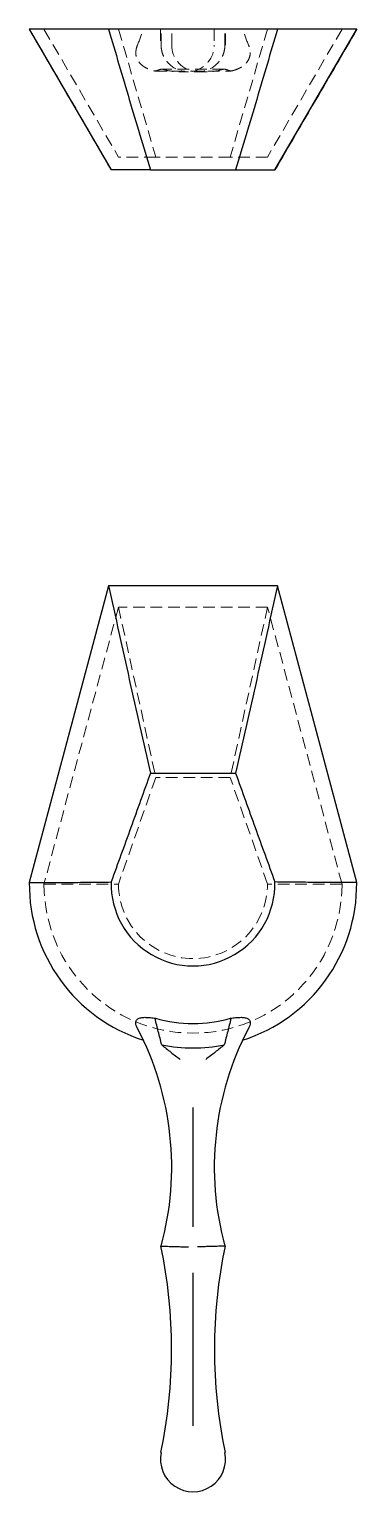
# Model space of a CAD drawing. Header units: millimetres. Extents: x 65 to 231, y 7 to 166.
# Drawn here: x 65.2 to 100.8, y 7 to 165.7 of the extents above.
import ezdxf

# ---------------------------------------------------------------- set-up
doc = ezdxf.new("R2010")
doc.units = ezdxf.units.MM
doc.linetypes.add('HIDDEN', pattern=[1.905, 1.27, -0.635])

msp = doc.modelspace()

# ---------------------------------------------------------------- linework, layer by layer
at = {"color": 7, "linetype": 'Continuous', "lineweight": 25}
for p, q in [((65.22, 165.68), (74.11, 150.43)), ((65.22, 165.68), (65.22, 165.68)), ((92.16, 165.68), (73.84, 165.68)), ((91.89, 150.43), (100.78, 165.68)), ((100.78, 165.68), (100.78, 165.68)), ((78.37, 150.43), (87.63, 150.43)), ((92.16, 105.3), (73.84, 105.3)), ((78.37, 84.96), (87.63, 84.96))]:
    msp.add_line(p, q, dxfattribs=at)
at = {"color": 7, "linetype": 'HIDDEN', "lineweight": 18}
for p, q in [((66.82, 165.68), (74.91, 151.82)), ((74.91, 165.68), (78.96, 151.82)), ((79.46, 165.68), (79.46, 163.97)), ((79.53, 163.97), (79.53, 165.68)), ((80.69, 163.97), (80.69, 165.68)), ((85.31, 165.68), (85.31, 163.97)), ((86.47, 163.97), (86.47, 165.68)), ((86.54, 163.97), (86.54, 165.68)), ((91.09, 165.68), (87.04, 151.82)), ((99.18, 165.68), (91.09, 151.82)), ((78.91, 161.14), (87.09, 161.14)), ((86.4, 161.37), (79.6, 161.37)), ((84.39, 161.06), (81.61, 161.06)), ((78.96, 151.82), (74.91, 151.82)), ((87.04, 151.82), (78.96, 151.82)), ((91.09, 151.82), (87.04, 151.82)), ((74.91, 102.99), (66.82, 72.94)), ((74.91, 102.99), (78.96, 84.5)), ((91.09, 102.99), (74.91, 102.99)), ((91.09, 102.99), (87.04, 84.5)), ((99.18, 72.94), (91.09, 102.99)), ((78.96, 84.5), (74.91, 72.94)), ((87.04, 84.5), (78.96, 84.5)), ((91.09, 72.94), (87.04, 84.5)), ((66.82, 72.94), (74.91, 72.94)), ((99.18, 72.94), (91.09, 72.94))]:
    msp.add_line(p, q, dxfattribs=at)
at = {"color": 7, "linetype": 'Continuous', "lineweight": 25, "flags": 128}
for points in [[(73.84, 165.68), (69.01, 165.68), (65.22, 165.68)], [(100.78, 165.68), (95.96, 165.68), (92.16, 165.68)], [(73.84, 105.3), (69.01, 87.27), (65.22, 73.1)], [(100.78, 73.1), (95.96, 91.13), (92.16, 105.3)]]:
    msp.add_lwpolyline(points, dxfattribs=at)
at = {"color": 7, "linetype": 'HIDDEN', "lineweight": 18}
for centre, radius, start, end in [((83.6, 163.97), 2.91, 180, 258.0997), ((82.4, 163.97), 2.91, 281.8902, 0), ((83, 72.94), 16.18, 180, 0), ((83, 72.94), 8.09, 180, 0)]:
    msp.add_arc(centre, radius, start, end, dxfattribs=at)
at = {"color": 7, "linetype": 'Continuous', "lineweight": 25}
for centre, radius, start, end in [((83, 72.94), 17.78, 179.4813, 252.3616), ((83, 72.94), 8.89, 178.5866, 1.4134), ((83, 72.94), 17.78, 287.6384, 0.5187), ((48.33, 42.22), 32.36, 344.6411, 27.7243), ((83, 72.94), 15.13, 254.3251, 285.6749), ((117.67, 42.22), 32.36, 152.2757, 195.3589), ((83, 72.94), 17.79, 258.979, 281.021), ((25.89, 22.46), 54.79, 348.2123, 11.7877), ((140.11, 22.46), 54.79, 168.2123, 191.7877), ((83, 10.54), 3.54, 168.2123, 11.7877)]:
    msp.add_arc(centre, radius, start, end, dxfattribs=at)
for points, knots in [([(65.22, 165.68), (66.7, 163.14), (68.18, 160.6), (70.41, 156.79), (71.15, 155.51), (72.63, 152.97), (73.38, 151.7), (74.12, 150.43)], [0, 0, 0, 0, 0.5, 0.5, 0.75, 0.75, 1, 1, 1, 1]), ([(73.84, 165.68), (74.58, 163.14), (75.33, 160.6), (76.84, 155.51), (77.59, 152.97), (78.37, 150.43)], [0, 0, 0, 0, 0.5, 0.5, 1, 1, 1, 1]), ([(92.16, 165.68), (91.42, 163.14), (90.67, 160.6), (89.16, 155.51), (88.41, 152.97), (87.63, 150.43)], [0, 0, 0, 0, 0.5, 0.5, 1, 1, 1, 1]), ([(100.78, 165.68), (99.3, 163.14), (97.82, 160.6), (95.59, 156.79), (94.85, 155.51), (93.37, 152.97), (92.62, 151.7), (91.88, 150.43)], [0, 0, 0, 0, 0.5, 0.5, 0.75, 0.75, 1, 1, 1, 1]), ([(78.37, 150.43), (77.66, 150.43), (76.96, 150.43), (76.25, 150.43), (75.89, 150.43), (75.54, 150.43), (75.18, 150.43), (74.83, 150.43), (74.47, 150.43), (74.12, 150.43)], [0, 0, 0, 0, 0.00627081, 0.00627081, 0.00627081, 0.00940621, 0.00940621, 0.00940621, 0.01254162, 0.01254162, 0.01254162, 0.01254162]), ([(87.63, 150.43), (88.34, 150.43), (89.04, 150.43), (89.75, 150.43), (90.11, 150.43), (90.46, 150.43), (90.82, 150.43), (91.17, 150.43), (91.53, 150.43), (91.88, 150.43)], [0, 0, 0, 0, 0.00627081, 0.00627081, 0.00627081, 0.00940621, 0.00940621, 0.00940621, 0.01254162, 0.01254162, 0.01254162, 0.01254162]), ([(73.84, 105.3), (74.58, 101.91), (75.33, 98.52), (76.84, 91.74), (77.59, 88.35), (78.37, 84.96)], [0, 0, 0, 0, 0.5, 0.5, 1, 1, 1, 1]), ([(92.16, 105.3), (91.42, 101.91), (90.67, 98.52), (89.16, 91.74), (88.41, 88.35), (87.63, 84.96)], [0, 0, 0, 0, 0.5, 0.5, 1, 1, 1, 1]), ([(78.37, 84.96), (77.66, 82.99), (76.96, 81.02), (76.25, 79.06), (75.89, 78.08), (75.54, 77.09), (75.18, 76.11), (74.83, 75.13), (74.47, 74.14), (74.12, 73.16)], [0, 0, 0, 0, 0.00627081, 0.00627081, 0.00627081, 0.00940621, 0.00940621, 0.00940621, 0.01254162, 0.01254162, 0.01254162, 0.01254162]), ([(87.63, 84.96), (88.34, 82.99), (89.04, 81.02), (89.75, 79.06), (90.11, 78.08), (90.46, 77.09), (90.82, 76.11), (91.17, 75.13), (91.53, 74.14), (91.88, 73.16)], [0, 0, 0, 0, 0.00627081, 0.00627081, 0.00627081, 0.00940621, 0.00940621, 0.00940621, 0.01254162, 0.01254162, 0.01254162, 0.01254162]), ([(65.22, 73.1), (66.7, 73.11), (68.18, 73.11), (70.41, 73.12), (71.15, 73.13), (72.63, 73.14), (73.38, 73.15), (74.12, 73.16)], [0, 0, 0, 0, 0.5, 0.5, 0.75, 0.75, 1, 1, 1, 1]), ([(100.78, 73.1), (99.3, 73.11), (97.82, 73.11), (95.59, 73.12), (94.85, 73.13), (93.37, 73.14), (92.62, 73.15), (91.88, 73.16)], [0, 0, 0, 0, 0.5, 0.5, 0.75, 0.75, 1, 1, 1, 1]), ([(76.97, 57.27), (76.92, 57.38), (76.87, 57.49), (76.81, 57.69), (76.79, 57.8), (76.79, 57.99), (76.82, 58.08), (76.91, 58.24), (76.99, 58.3), (77.19, 58.4), (77.31, 58.43), (77.59, 58.47), (77.74, 58.48), (78.05, 58.47), (78.22, 58.46), (78.56, 58.42), (78.73, 58.4), (78.91, 58.37)], [0, 0, 0, 0, 0.125, 0.125, 0.25, 0.25, 0.375, 0.375, 0.5, 0.5, 0.625, 0.625, 0.75, 0.75, 0.875, 0.875, 1, 1, 1, 1]), ([(79.6, 55.48), (79.48, 55.96), (79.36, 56.44), (79.17, 57.16), (79.11, 57.4), (79, 57.88), (78.95, 58.12), (78.91, 58.37)], [0, 0, 0, 0, 0.5, 0.5, 0.75, 0.75, 1, 1, 1, 1]), ([(87.09, 58.37), (87.05, 58.12), (87, 57.88), (86.89, 57.4), (86.83, 57.16), (86.64, 56.44), (86.52, 55.96), (86.4, 55.48)], [0, 0, 0, 0, 0.25, 0.25, 0.5, 0.5, 1, 1, 1, 1]), ([(87.09, 58.37), (87.27, 58.4), (87.44, 58.42), (87.78, 58.46), (87.94, 58.47), (88.26, 58.48), (88.41, 58.47), (88.69, 58.43), (88.81, 58.4), (89.01, 58.3), (89.09, 58.24), (89.18, 58.08), (89.21, 57.99), (89.21, 57.8), (89.19, 57.69), (89.13, 57.49), (89.08, 57.38), (89.03, 57.27)], [0, 0, 0, 0, 0.125, 0.125, 0.25, 0.25, 0.375, 0.375, 0.5, 0.5, 0.625, 0.625, 0.75, 0.75, 0.875, 0.875, 1, 1, 1, 1]), ([(79.6, 55.48), (79.93, 55.22), (80.26, 54.96), (80.76, 54.56), (80.93, 54.43), (81.27, 54.17), (81.44, 54.03), (81.61, 53.9)], [0, 0, 0, 0, 0.5, 0.5, 0.75, 0.75, 1, 1, 1, 1]), ([(86.4, 55.48), (86.07, 55.22), (85.74, 54.96), (85.24, 54.56), (85.07, 54.43), (84.73, 54.17), (84.56, 54.03), (84.39, 53.9)], [0, 0, 0, 0, 0.5, 0.5, 0.75, 0.75, 1, 1, 1, 1]), ([(83, 48.7), (83, 47.62), (83, 46.54), (83, 44.38), (83, 43.3), (83, 41.14), (83, 40.06), (83, 37.9), (83, 36.82), (83, 35.74)], [0, 0, 0, 0, 0.25, 0.25, 0.5, 0.5, 0.75, 0.75, 1, 1, 1, 1]), ([(79.53, 33.65), (79.53, 33.65), (79.55, 33.65), (79.63, 33.65), (79.69, 33.65), (79.84, 33.64), (79.94, 33.64), (80.16, 33.63), (80.28, 33.63), (80.7, 33.62), (81.03, 33.61), (81.57, 33.59), (81.75, 33.59), (82.04, 33.58), (82.14, 33.58), (82.33, 33.57), (82.43, 33.57), (82.52, 33.57)], [0, 0, 0, 0, 0.125, 0.125, 0.25, 0.25, 0.375, 0.375, 0.5, 0.5, 0.75, 0.75, 0.875, 0.875, 0.9375, 0.9375, 1, 1, 1, 1]), ([(86.47, 33.65), (86.47, 33.65), (86.45, 33.65), (86.37, 33.65), (86.31, 33.65), (86.16, 33.64), (86.06, 33.64), (85.84, 33.63), (85.72, 33.63), (85.3, 33.62), (84.97, 33.61), (84.43, 33.59), (84.25, 33.59), (83.96, 33.58), (83.86, 33.58), (83.67, 33.57), (83.57, 33.57), (83.48, 33.57)], [0, 0, 0, 0, 0.125, 0.125, 0.25, 0.25, 0.375, 0.375, 0.5, 0.5, 0.75, 0.75, 0.875, 0.875, 0.9375, 0.9375, 1, 1, 1, 1]), ([(83, 30.76), (83, 29.38), (83, 28), (83, 25.23), (83, 23.84), (83, 21.07), (83, 19.69), (83, 16.92), (83, 15.54), (83, 14.15)], [0, 0, 0, 0, 0.25, 0.25, 0.5, 0.5, 0.75, 0.75, 1, 1, 1, 1])]:
    msp.add_open_spline(points, degree=3, knots=knots, dxfattribs=at)
at = {"color": 7, "linetype": 'HIDDEN', "lineweight": 18}
for points in [[(76.97, 163.97), (77.2, 164.53), (77.41, 165.1), (77.61, 165.68)], [(89.03, 163.97), (88.8, 164.53), (88.59, 165.1), (88.39, 165.68)]]:
    msp.add_open_spline(points, degree=3, dxfattribs=at)
for points, knots in [([(76.97, 163.97), (76.92, 163.84), (76.87, 163.7), (76.81, 163.41), (76.79, 163.26), (76.79, 162.95), (76.82, 162.8), (76.91, 162.48), (76.99, 162.33), (77.19, 162.04), (77.31, 161.91), (77.59, 161.68), (77.74, 161.58), (78.05, 161.41), (78.22, 161.34), (78.56, 161.22), (78.73, 161.18), (78.91, 161.14)], [0, 0, 0, 0, 0.125, 0.125, 0.25, 0.25, 0.375, 0.375, 0.5, 0.5, 0.625, 0.625, 0.75, 0.75, 0.875, 0.875, 1, 1, 1, 1]), ([(79.53, 163.97), (79.53, 163.78), (79.55, 163.59), (79.63, 163.21), (79.69, 163.02), (79.84, 162.67), (79.94, 162.5), (80.16, 162.18), (80.28, 162.04), (80.7, 161.64), (81.03, 161.42), (81.57, 161.21), (81.75, 161.15), (82.04, 161.1), (82.14, 161.08), (82.33, 161.07), (82.43, 161.06), (82.52, 161.06)], [0, 0, 0, 0, 0.125, 0.125, 0.25, 0.25, 0.375, 0.375, 0.5, 0.5, 0.75, 0.75, 0.875, 0.875, 0.9375, 0.9375, 1, 1, 1, 1]), ([(86.47, 163.97), (86.47, 163.78), (86.45, 163.59), (86.37, 163.21), (86.31, 163.02), (86.16, 162.67), (86.06, 162.5), (85.84, 162.18), (85.72, 162.04), (85.3, 161.64), (84.97, 161.42), (84.43, 161.21), (84.25, 161.15), (83.96, 161.1), (83.86, 161.08), (83.67, 161.07), (83.57, 161.06), (83.48, 161.06)], [0, 0, 0, 0, 0.125, 0.125, 0.25, 0.25, 0.375, 0.375, 0.5, 0.5, 0.75, 0.75, 0.875, 0.875, 0.9375, 0.9375, 1, 1, 1, 1]), ([(87.09, 161.14), (87.27, 161.18), (87.44, 161.22), (87.78, 161.34), (87.94, 161.41), (88.26, 161.58), (88.41, 161.68), (88.69, 161.91), (88.81, 162.04), (89.01, 162.33), (89.09, 162.48), (89.18, 162.8), (89.21, 162.95), (89.21, 163.26), (89.19, 163.41), (89.13, 163.7), (89.08, 163.84), (89.03, 163.97)], [0, 0, 0, 0, 0.125, 0.125, 0.25, 0.25, 0.375, 0.375, 0.5, 0.5, 0.625, 0.625, 0.75, 0.75, 0.875, 0.875, 1, 1, 1, 1]), ([(79.6, 161.37), (79.48, 161.33), (79.36, 161.29), (79.17, 161.24), (79.11, 161.22), (79, 161.18), (78.95, 161.16), (78.91, 161.14)], [0, 0, 0, 0, 0.5, 0.5, 0.75, 0.75, 1, 1, 1, 1]), ([(79.6, 161.37), (79.93, 161.27), (80.26, 161.2), (80.76, 161.12), (80.93, 161.1), (81.27, 161.07), (81.44, 161.06), (81.61, 161.06)], [0, 0, 0, 0, 0.5, 0.5, 0.75, 0.75, 1, 1, 1, 1]), ([(83, 161.06), (83, 161.06), (83, 161.06), (83, 161.06), (83, 161.06)], [0, 0, 0, 0, 0.087508, 1, 1, 1, 1]), ([(86.4, 161.37), (86.07, 161.27), (85.74, 161.2), (85.24, 161.12), (85.07, 161.1), (84.73, 161.07), (84.56, 161.06), (84.39, 161.06)], [0, 0, 0, 0, 0.5, 0.5, 0.75, 0.75, 1, 1, 1, 1]), ([(87.09, 161.14), (87.05, 161.16), (87, 161.18), (86.89, 161.22), (86.83, 161.24), (86.64, 161.29), (86.52, 161.33), (86.4, 161.37)], [0, 0, 0, 0, 0.25, 0.25, 0.5, 0.5, 1, 1, 1, 1])]:
    msp.add_open_spline(points, degree=3, knots=knots, dxfattribs=at)

doc.saveas('drawing.dxf')
